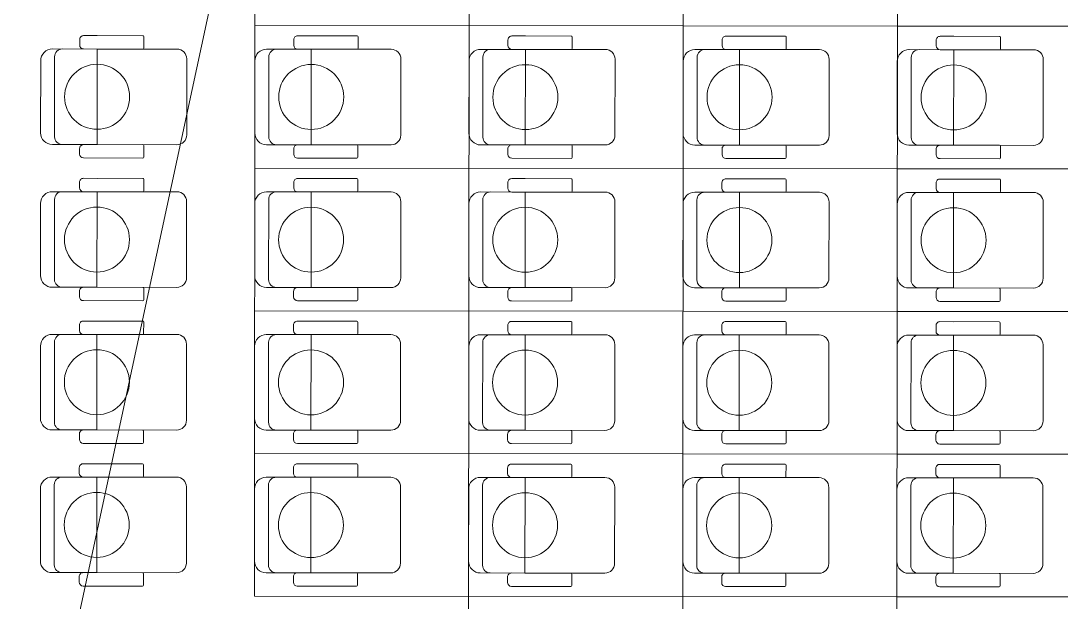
# Model space of a CAD drawing. Header units: millimetres. Extents: x 1949 to 134543, y 1145 to 48705.
# Drawn here: x 121419 to 124091, y 39684 to 41178 of the extents above; entities that cross this region are included whole.
import ezdxf

# ---------------------------------------------------------------- set-up
doc = ezdxf.new("R2010")
doc.units = ezdxf.units.MM
for name, color, linetype, lineweight, true_color in [('STANDARD', 18, 'Continuous', 25, 0x000000), ('Горизонтали--LBL', 52, 'Continuous', 5, 0xb3b300), ('Общий03', 18, 'Continuous', 25, 0x000000)]:
    doc.layers.add(name, color=color, linetype=linetype, lineweight=lineweight, true_color=true_color)

msp = doc.modelspace()

# ---------------------------------------------------------------- linework, layer by layer
at = {"layer": 'STANDARD', "color": 252, "linetype": 'Continuous', "lineweight": 5}
msp.add_line((121333.5, 38558.3), (121970.4, 41521.2), dxfattribs=at)
for centre in [(121615, 40983.1), (122165, 40982.7), (122715, 40982.2), (123265, 40981.8), (123815, 40981.4), (121614.7, 40616.4), (122164.7, 40616), (122714.7, 40615.6), (123264.7, 40615.1), (123814.7, 40614.7), (121614.4, 40249.8), (122164.4, 40249.3), (122714.4, 40248.9), (123264.4, 40248.5), (123814.4, 40248), (121614.1, 39883.1), (122164.1, 39882.7), (122714.1, 39882.2), (123264.1, 39881.8), (123814.1, 39881.4)]:
    msp.add_circle(centre, 83.5, dxfattribs=at)
at = {"layer": 'Горизонтали--LBL', "color": 252, "linetype": 'Continuous', "lineweight": 5}
for p, q in [((121570.3, 41130.3), (121570.3, 41116)), ((121732.7, 41140.2), (121580.3, 41140.3)), ((121615.1, 41140.3), (121580.3, 41140.3)), ((121732.7, 41140.2), (121580.3, 41140.3)), ((121735.2, 41108.3), (121735.2, 41137.7)), ((122120.3, 41129.9), (122120.3, 41115.5)), ((122282.7, 41139.8), (122130.3, 41139.9)), ((122165.1, 41139.9), (122130.3, 41139.9)), ((122282.7, 41139.8), (122130.3, 41139.9)), ((122285.2, 41107.9), (122285.2, 41137.3)), ((122670.3, 41129.5), (122670.3, 41115.1)), ((122832.7, 41139.3), (122680.3, 41139.5)), ((122715.1, 41139.4), (122680.3, 41139.5)), ((122832.7, 41139.3), (122680.3, 41139.5)), ((122835.2, 41107.5), (122835.2, 41136.8)), ((123220.3, 41129), (123220.3, 41114.7)), ((123382.7, 41138.9), (123230.3, 41139)), ((123265.1, 41139), (123230.3, 41139)), ((123382.7, 41138.9), (123230.3, 41139)), ((123385.2, 41107), (123385.2, 41136.4)), ((123770.3, 41128.6), (123770.3, 41114.2)), ((123932.7, 41138.5), (123780.3, 41138.6)), ((123815.1, 41138.6), (123780.3, 41138.6)), ((123932.7, 41138.5), (123780.3, 41138.6)), ((123935.2, 41106.6), (123935.2, 41136)), ((121615.1, 41105.9), (121500.3, 41106)), ((121580.3, 41106), (121732.7, 41105.8)), ((121615.1, 41105.9), (121614.9, 40860.3)), ((121820.3, 41105.8), (121615.1, 41105.9)), ((122165.1, 41105.5), (122050.3, 41105.6)), ((122130.3, 41105.5), (122282.7, 41105.4)), ((122165.1, 41105.5), (122164.9, 40859.9)), ((122164.9, 40859.9), (122165.1, 41105.5)), ((122370.3, 41105.3), (122165.1, 41105.5)), ((122715.1, 41105.1), (122600.3, 41105.1)), ((122680.3, 41105.1), (122832.7, 41105)), ((122714.9, 40859.4), (122715.1, 41105.1)), ((122920.3, 41104.9), (122715.1, 41105.1)), ((123265.1, 41104.6), (123150.3, 41104.7)), ((123230.3, 41104.6), (123382.7, 41104.5)), ((123265.1, 41104.6), (123264.9, 40859)), ((123470.3, 41104.5), (123265.1, 41104.6)), ((123815.1, 41104.2), (123700.3, 41104.3)), ((123780.3, 41104.2), (123932.7, 41104.1)), ((123814.9, 40858.6), (123815.1, 41104.2)), ((124020.3, 41104), (123815.1, 41104.2)), ((121470.3, 41076), (121470.1, 40890.4)), ((121506, 41086), (121505.9, 40880.4)), ((121845.1, 40885.1), (121845.3, 41080.7)), ((122020.3, 41075.6), (122020.1, 40890)), ((122056, 41085.6), (122055.9, 40880)), ((122395.1, 40884.7), (122395.3, 41080.3)), ((122570.3, 41075.2), (122570.1, 40889.5)), ((122606, 41085.1), (122605.9, 40879.5)), ((122945.1, 40884.2), (122945.3, 41079.9)), ((123120.3, 41074.7), (123120.1, 40889.1)), ((123156, 41084.7), (123155.9, 40879.1)), ((123495.1, 40883.8), (123495.3, 41079.4)), ((123670.3, 41074.3), (123670.1, 40888.7)), ((123706, 41084.3), (123705.9, 40878.6)), ((124045.1, 40883.4), (124045.3, 41079)), ((121500.1, 40860.4), (121614.9, 40860.3)), ((121614.9, 40860.3), (121580.1, 40860.3)), ((121820.1, 40860.1), (121580.1, 40860.3)), ((121735, 40828.3), (121735, 40857.7)), ((122050.1, 40860), (122164.9, 40859.9)), ((122164.9, 40859.9), (122130.1, 40859.9)), ((122282.5, 40859.8), (122130.1, 40859.9)), ((122164.9, 40859.9), (122370.1, 40859.7)), ((122285, 40827.9), (122285, 40857.3)), ((122600.1, 40859.5), (122714.9, 40859.4)), ((122714.9, 40859.4), (122680.1, 40859.5)), ((122920.1, 40859.3), (122680.1, 40859.5)), ((122835, 40827.5), (122835, 40856.8)), ((123150.1, 40859.1), (123264.9, 40859)), ((123264.9, 40859), (123230.1, 40859)), ((123382.5, 40858.9), (123230.1, 40859)), ((123264.9, 40859), (123470.1, 40858.8)), ((123385, 40827), (123385, 40856.4)), ((123700.1, 40858.7), (123814.9, 40858.6)), ((123932.5, 40858.5), (123780.1, 40858.6)), ((123814.9, 40858.6), (123780.1, 40858.6)), ((123814.9, 40858.6), (124020.1, 40858.4)), ((121570.1, 40850.3), (121570.1, 40836)), ((122120.1, 40849.9), (122120.1, 40835.5)), ((122670.1, 40849.5), (122670.1, 40835.1)), ((123220.1, 40849), (123220.1, 40834.7)), ((123770.1, 40848.6), (123770.1, 40834.2)), ((123935, 40826.6), (123935, 40856)), ((121580.1, 40826), (121732.5, 40825.8)), ((122130.1, 40825.5), (122282.5, 40825.4)), ((122680.1, 40825.1), (122832.5, 40825)), ((123230.1, 40824.6), (123382.5, 40824.5)), ((123780.1, 40824.2), (123932.5, 40824.1)), ((121570, 40763.7), (121570, 40749.3)), ((121732.5, 40773.5), (121580, 40773.7)), ((121614.8, 40773.6), (121580, 40773.7)), ((121732.5, 40773.5), (121580, 40773.7)), ((121734.9, 40741.7), (121734.9, 40771)), ((122120, 40763.2), (122120, 40748.9)), ((122282.5, 40773.1), (122130, 40773.2)), ((122164.8, 40773.2), (122130, 40773.2)), ((122282.5, 40773.1), (122130, 40773.2)), ((122284.9, 40741.2), (122284.9, 40770.6)), ((122670, 40762.8), (122670, 40748.4)), ((122832.5, 40772.7), (122680, 40772.8)), ((122714.8, 40772.8), (122680, 40772.8)), ((122832.5, 40772.7), (122680, 40772.8)), ((122834.9, 40740.8), (122834.9, 40770.2)), ((123220, 40762.4), (123220, 40748)), ((123382.5, 40772.2), (123230, 40772.4)), ((123264.8, 40772.3), (123230, 40772.4)), ((123382.5, 40772.2), (123230, 40772.4)), ((123384.9, 40740.4), (123384.9, 40769.7)), ((123770, 40761.9), (123770, 40747.6)), ((123932.5, 40771.8), (123780, 40771.9)), ((123814.8, 40771.9), (123780, 40771.9)), ((123932.5, 40771.8), (123780, 40771.9)), ((123934.9, 40739.9), (123934.9, 40769.3)), ((121614.8, 40739.3), (121500, 40739.3)), ((121580, 40739.3), (121732.4, 40739.2)), ((121614.6, 40493.6), (121614.8, 40739.3)), ((121820, 40739.1), (121614.8, 40739.3)), ((122164.8, 40738.8), (122050, 40738.9)), ((122130, 40738.9), (122282.4, 40738.7)), ((122164.6, 40493.2), (122164.8, 40738.8)), ((122370, 40738.7), (122164.8, 40738.8)), ((122714.8, 40738.4), (122600, 40738.5)), ((122680, 40738.4), (122832.4, 40738.3)), ((122714.8, 40738.4), (122714.6, 40492.8)), ((122920, 40738.2), (122714.8, 40738.4)), ((123264.8, 40738), (123150, 40738)), ((123230, 40738), (123382.4, 40737.9)), ((123264.8, 40738), (123264.6, 40492.3)), ((123264.6, 40492.3), (123264.8, 40738)), ((123470, 40737.8), (123264.8, 40738)), ((123814.8, 40737.5), (123700, 40737.6)), ((123780, 40737.5), (123932.4, 40737.4)), ((123814.8, 40737.5), (123814.6, 40491.9)), ((123814.6, 40491.9), (123814.8, 40737.5)), ((124020, 40737.4), (123814.8, 40737.5)), ((121470, 40709.4), (121469.8, 40523.7)), ((121505.7, 40719.3), (121505.6, 40513.7)), ((121844.8, 40518.5), (121845, 40714.1)), ((122020, 40708.9), (122019.8, 40523.3)), ((122055.7, 40718.9), (122055.6, 40513.3)), ((122394.8, 40518), (122395, 40713.6)), ((122570, 40708.5), (122569.8, 40522.9)), ((122605.7, 40718.5), (122605.6, 40512.9)), ((122944.8, 40517.6), (122945, 40713.2)), ((123120, 40708.1), (123119.8, 40522.4)), ((123155.7, 40718), (123155.6, 40512.4)), ((123494.8, 40517.1), (123495, 40712.8)), ((123670, 40707.6), (123669.8, 40522)), ((123705.7, 40717.6), (123705.6, 40512)), ((124044.8, 40516.7), (124045, 40712.3)), ((121499.8, 40493.7), (121614.6, 40493.6)), ((121569.8, 40483.7), (121569.8, 40469.3)), ((121614.6, 40493.6), (121579.8, 40493.7)), ((121732.2, 40493.5), (121579.8, 40493.7)), ((121614.6, 40493.6), (121819.8, 40493.5)), ((121734.7, 40461.7), (121734.7, 40491)), ((122049.8, 40493.3), (122164.6, 40493.2)), ((122119.8, 40483.2), (122119.8, 40468.9)), ((122282.2, 40493.1), (122129.8, 40493.2)), ((122164.6, 40493.2), (122129.8, 40493.2)), ((122164.6, 40493.2), (122369.8, 40493)), ((122284.7, 40461.2), (122284.7, 40490.6)), ((122599.8, 40492.9), (122714.6, 40492.8)), ((122669.8, 40482.8), (122669.8, 40468.4)), ((122832.2, 40492.7), (122679.8, 40492.8)), ((122714.6, 40492.8), (122679.8, 40492.8)), ((122714.6, 40492.8), (122919.8, 40492.6)), ((122834.7, 40460.8), (122834.7, 40490.2)), ((123149.8, 40492.4), (123264.6, 40492.3)), ((123219.8, 40482.4), (123219.8, 40468)), ((123264.6, 40492.3), (123229.8, 40492.4)), ((123469.8, 40492.2), (123229.8, 40492.4)), ((123384.7, 40460.4), (123384.7, 40489.7)), ((123699.8, 40492), (123814.6, 40491.9)), ((123932.2, 40491.8), (123779.8, 40491.9)), ((123814.6, 40491.9), (123779.8, 40491.9)), ((123814.6, 40491.9), (124019.8, 40491.7)), ((123934.7, 40459.9), (123934.7, 40489.3)), ((121579.8, 40459.3), (121732.2, 40459.2)), ((122129.8, 40458.9), (122282.2, 40458.7)), ((122679.8, 40458.4), (122832.2, 40458.3)), ((123229.8, 40458), (123382.2, 40457.9)), ((123769.8, 40481.9), (123769.8, 40467.6)), ((123779.8, 40457.5), (123932.2, 40457.4)), ((121732.2, 40406.9), (121579.7, 40407)), ((121614.5, 40407), (121579.7, 40407)), ((121732.2, 40406.9), (121579.7, 40407)), ((121734.6, 40375), (121734.7, 40404.4)), ((122282.2, 40406.4), (122129.7, 40406.6)), ((122282.2, 40406.4), (122129.7, 40406.6)), ((122284.6, 40374.6), (122284.7, 40403.9)), ((122832.2, 40406), (122679.7, 40406.1)), ((122714.5, 40406.1), (122679.7, 40406.1)), ((122832.2, 40406), (122679.7, 40406.1)), ((122834.6, 40374.1), (122834.7, 40403.5)), ((123382.2, 40405.6), (123229.7, 40405.7)), ((123264.5, 40405.7), (123229.7, 40405.7)), ((123382.2, 40405.6), (123229.7, 40405.7)), ((123384.6, 40373.7), (123384.7, 40403.1)), ((123932.2, 40405.1), (123779.7, 40405.3)), ((123814.5, 40405.2), (123779.7, 40405.3)), ((123932.2, 40405.1), (123779.7, 40405.3)), ((123934.6, 40373.3), (123934.7, 40402.6)), ((121569.7, 40397), (121569.7, 40382.6)), ((122119.7, 40396.6), (122119.7, 40382.2)), ((122669.7, 40396.1), (122669.7, 40381.8)), ((123219.7, 40395.7), (123219.7, 40381.3)), ((123769.7, 40395.3), (123769.7, 40380.9)), ((121614.5, 40372.6), (121499.7, 40372.7)), ((121505.5, 40352.7), (121505.3, 40147.1)), ((121579.7, 40372.6), (121732.1, 40372.5)), ((121614.5, 40372.6), (121614.3, 40127)), ((121614.3, 40127), (121614.5, 40372.6)), ((121819.7, 40372.4), (121614.5, 40372.6)), ((122164.5, 40372.2), (122049.7, 40372.2)), ((122055.5, 40352.2), (122055.3, 40146.6)), ((122129.7, 40372.2), (122282.1, 40372.1)), ((122164.3, 40126.5), (122164.5, 40372.2)), ((122369.7, 40372), (122164.5, 40372.2)), ((122714.5, 40371.7), (122599.7, 40371.8)), ((122605.5, 40351.8), (122605.3, 40146.2)), ((122679.7, 40371.8), (122832.1, 40371.6)), ((122714.5, 40371.7), (122714.3, 40126.1)), ((122919.7, 40371.6), (122714.5, 40371.7)), ((123264.5, 40371.3), (123149.7, 40371.4)), ((123155.5, 40351.4), (123155.3, 40145.7)), ((123229.7, 40371.3), (123382.1, 40371.2)), ((123264.5, 40371.3), (123264.3, 40125.7)), ((123469.7, 40371.1), (123264.5, 40371.3)), ((123814.5, 40370.9), (123699.7, 40370.9)), ((123705.5, 40350.9), (123705.3, 40145.3)), ((123779.7, 40370.9), (123932.1, 40370.8)), ((123814.5, 40370.9), (123814.3, 40125.2)), ((123814.3, 40125.2), (123814.5, 40370.9)), ((124019.7, 40370.7), (123814.5, 40370.9)), ((121469.7, 40342.7), (121469.5, 40157.1)), ((121844.5, 40151.8), (121844.7, 40347.4)), ((122019.7, 40342.3), (122019.5, 40156.6)), ((122394.5, 40151.4), (122394.7, 40347)), ((122569.7, 40341.8), (122569.5, 40156.2)), ((122944.5, 40150.9), (122944.7, 40346.5)), ((123119.7, 40341.4), (123119.5, 40155.8)), ((123494.5, 40150.5), (123494.7, 40346.1)), ((123669.7, 40341), (123669.5, 40155.3)), ((124044.5, 40150), (124044.7, 40345.7)), ((121499.5, 40127.1), (121614.3, 40127)), ((121569.5, 40117), (121569.5, 40102.6)), ((121614.3, 40127), (121579.5, 40127)), ((121731.9, 40126.9), (121579.5, 40127)), ((121614.3, 40127), (121819.5, 40126.8)), ((121734.4, 40095), (121734.4, 40124.4)), ((122049.5, 40126.6), (122164.3, 40126.5)), ((122119.5, 40116.6), (122119.5, 40102.2)), ((122281.9, 40126.4), (122129.5, 40126.6)), ((122164.3, 40126.5), (122129.5, 40126.6)), ((122164.3, 40126.5), (122369.5, 40126.4)), ((122284.4, 40094.6), (122284.4, 40123.9)), ((122599.5, 40126.2), (122714.3, 40126.1)), ((122669.5, 40116.1), (122669.5, 40101.8)), ((122831.9, 40126), (122679.5, 40126.1)), ((122714.3, 40126.1), (122679.5, 40126.1)), ((122714.3, 40126.1), (122919.5, 40125.9)), ((122834.4, 40094.1), (122834.4, 40123.5)), ((123149.5, 40125.8), (123264.3, 40125.7)), ((123219.5, 40115.7), (123219.5, 40101.3)), ((123381.9, 40125.6), (123229.5, 40125.7)), ((123264.3, 40125.7), (123229.5, 40125.7)), ((123264.3, 40125.7), (123469.5, 40125.5)), ((123384.4, 40093.7), (123384.4, 40123.1)), ((123699.5, 40125.3), (123814.3, 40125.2)), ((123769.5, 40115.3), (123769.5, 40100.9)), ((123931.9, 40125.1), (123779.5, 40125.3)), ((123814.3, 40125.2), (123779.5, 40125.3)), ((123814.3, 40125.2), (124019.5, 40125.1)), ((123934.4, 40093.3), (123934.4, 40122.6)), ((121579.5, 40092.6), (121731.9, 40092.5)), ((122129.5, 40092.2), (122281.9, 40092.1)), ((122679.5, 40091.8), (122831.9, 40091.6)), ((123229.5, 40091.3), (123381.9, 40091.2)), ((123779.5, 40090.9), (123931.9, 40090.8)), ((121569.4, 40030.3), (121569.4, 40016)), ((121731.9, 40040.2), (121579.5, 40040.3)), ((121614.2, 40040.3), (121579.5, 40040.3)), ((121731.9, 40040.2), (121579.5, 40040.3)), ((121734.3, 40008.3), (121734.4, 40037.7)), ((122119.4, 40029.9), (122119.4, 40015.5)), ((122281.9, 40039.8), (122129.5, 40039.9)), ((122164.2, 40039.9), (122129.5, 40039.9)), ((122281.9, 40039.8), (122129.5, 40039.9)), ((122284.3, 40007.9), (122284.4, 40037.3)), ((122669.4, 40029.5), (122669.4, 40015.1)), ((122831.9, 40039.3), (122679.5, 40039.5)), ((122714.2, 40039.4), (122679.5, 40039.5)), ((122831.9, 40039.3), (122679.5, 40039.5)), ((122834.3, 40007.5), (122834.4, 40036.8)), ((123219.4, 40029), (123219.4, 40014.7)), ((123381.9, 40038.9), (123229.5, 40039)), ((123264.2, 40039), (123229.5, 40039)), ((123381.9, 40038.9), (123229.5, 40039)), ((123384.3, 40007), (123384.4, 40036.4)), ((123769.4, 40028.6), (123769.4, 40014.2)), ((123931.9, 40038.5), (123779.5, 40038.6)), ((123931.9, 40038.5), (123779.5, 40038.6)), ((123934.3, 40006.6), (123934.4, 40036)), ((121614.2, 40005.9), (121499.4, 40006)), ((121579.4, 40006), (121731.8, 40005.8)), ((121614.2, 40005.9), (121614, 39760.3)), ((121614, 39760.3), (121614.2, 40005.9)), ((121819.4, 40005.8), (121614.2, 40005.9)), ((122164.2, 40005.5), (122049.4, 40005.6)), ((122129.4, 40005.5), (122281.8, 40005.4)), ((122164.2, 40005.5), (122164, 39759.9)), ((122369.4, 40005.3), (122164.2, 40005.5)), ((122714.2, 40005.1), (122599.4, 40005.1)), ((122679.4, 40005.1), (122831.8, 40005)), ((122714, 39759.4), (122714.2, 40005.1)), ((122919.4, 40004.9), (122714.2, 40005.1)), ((123264.2, 40004.6), (123149.4, 40004.7)), ((123229.4, 40004.6), (123381.8, 40004.5)), ((123264.2, 40004.6), (123264, 39759)), ((123264, 39759), (123264.2, 40004.6)), ((123469.4, 40004.5), (123264.2, 40004.6)), ((123814.2, 40004.2), (123699.4, 40004.3)), ((123779.4, 40004.2), (123931.8, 40004.1)), ((123814.2, 40004.2), (123814, 39758.6)), ((123814, 39758.6), (123814.2, 40004.2)), ((124019.4, 40004), (123814.2, 40004.2)), ((121469.4, 39976), (121469.3, 39790.4)), ((121505.2, 39986), (121505, 39780.4)), ((121844.3, 39785.1), (121844.4, 39980.7)), ((122019.4, 39975.6), (122019.3, 39790)), ((122055.2, 39985.6), (122055, 39780)), ((122394.3, 39784.7), (122394.4, 39980.3)), ((122569.4, 39975.2), (122569.3, 39789.5)), ((122605.2, 39985.1), (122605, 39779.5)), ((122944.3, 39784.2), (122944.4, 39979.9)), ((123119.4, 39974.7), (123119.3, 39789.1)), ((123155.2, 39984.7), (123155, 39779.1)), ((123494.3, 39783.8), (123494.4, 39979.4)), ((123705.2, 39984.3), (123705, 39778.6)), ((124044.3, 39783.4), (124044.4, 39979)), ((123669.4, 39974.3), (123669.3, 39788.7)), ((121499.2, 39760.4), (121614, 39760.3)), ((121569.2, 39750.3), (121569.2, 39736)), ((121731.7, 39760.2), (121579.2, 39760.3)), ((121614, 39760.3), (121579.2, 39760.3)), ((121614, 39760.3), (121819.2, 39760.1)), ((121734.1, 39728.3), (121734.1, 39757.7)), ((122049.2, 39760), (122164, 39759.9)), ((122119.2, 39749.9), (122119.2, 39735.5)), ((122281.7, 39759.8), (122129.2, 39759.9)), ((122164, 39759.9), (122129.2, 39759.9)), ((122164, 39759.9), (122369.2, 39759.7)), ((122284.1, 39727.9), (122284.1, 39757.3)), ((122599.2, 39759.5), (122714, 39759.4)), ((122669.2, 39749.5), (122669.2, 39735.1)), ((122831.6, 39759.3), (122679.2, 39759.5)), ((122714, 39759.4), (122679.2, 39759.5)), ((122714, 39759.4), (122919.2, 39759.3)), ((122834.1, 39727.5), (122834.1, 39756.8)), ((123149.2, 39759.1), (123264, 39759)), ((123219.2, 39749), (123219.2, 39734.7)), ((123264, 39759), (123229.2, 39759)), ((123381.6, 39758.9), (123229.2, 39759)), ((123264, 39759), (123469.2, 39758.8)), ((123384.1, 39727), (123384.1, 39756.4)), ((123699.2, 39758.7), (123814, 39758.6)), ((123769.2, 39748.6), (123769.2, 39734.2)), ((123814, 39758.6), (123779.2, 39758.6)), ((123931.6, 39758.5), (123779.2, 39758.6)), ((123814, 39758.6), (124019.2, 39758.4)), ((123934.1, 39726.6), (123934.1, 39756)), ((121579.2, 39726), (121731.6, 39725.8)), ((122129.2, 39725.5), (122281.6, 39725.4)), ((122679.2, 39725.1), (122831.6, 39725)), ((123229.2, 39724.6), (123381.6, 39724.5)), ((123779.2, 39724.2), (123931.6, 39724.1))]:
    msp.add_line(p, q, dxfattribs=at)
for centre, radius, start, end in [((121580.3, 41130.3), 10, 89.9547, 179.9547), ((121732.7, 41137.7), 2.5, 359.9547, 89.9547), ((122130.3, 41129.9), 10, 89.9547, 179.9547), ((122282.7, 41137.3), 2.5, 359.9547, 89.9547), ((122680.3, 41129.5), 10, 89.9547, 179.9547), ((122832.7, 41136.8), 2.5, 359.9547, 89.9547), ((123230.3, 41129), 10, 89.9547, 179.9547), ((123382.7, 41136.4), 2.5, 359.9547, 89.9547), ((123780.3, 41128.6), 10, 89.9547, 179.9547), ((123932.7, 41136), 2.5, 359.9547, 89.9547), ((121500.3, 41076), 30, 89.9547, 179.9547), ((121526, 41086), 20, 89.9547, 179.9547), ((121580.3, 41116), 10, 179.9547, 269.9547), ((121732.7, 41108.3), 2.5, 269.9547, 359.9547), ((121820.3, 41080.8), 25, 359.9547, 89.9547), ((122050.3, 41075.6), 30, 89.9547, 179.9547), ((122076, 41085.6), 20, 89.9547, 179.9547), ((122130.3, 41115.5), 10, 179.9547, 269.9547), ((122282.7, 41107.9), 2.5, 269.9547, 359.9547), ((122370.3, 41080.3), 25, 359.9547, 89.9547), ((122600.3, 41075.1), 30, 89.9547, 179.9547), ((122626, 41085.1), 20, 89.9547, 179.9547), ((122680.3, 41115.1), 10, 179.9547, 269.9547), ((122832.7, 41107.5), 2.5, 269.9547, 359.9547), ((122920.3, 41079.9), 25, 359.9547, 89.9547), ((123150.3, 41074.7), 30, 89.9547, 179.9547), ((123176, 41084.7), 20, 89.9547, 179.9547), ((123230.3, 41114.6), 10, 179.9547, 269.9547), ((123382.7, 41107), 2.5, 269.9547, 359.9547), ((123470.3, 41079.5), 25, 359.9547, 89.9547), ((123700.3, 41074.3), 30, 89.9547, 179.9547), ((123726, 41084.3), 20, 89.9547, 179.9547), ((123780.3, 41114.2), 10, 179.9547, 269.9547), ((123932.7, 41106.6), 2.5, 269.9547, 359.9547), ((124020.3, 41079), 25, 359.9547, 89.9547), ((121500.1, 40890.4), 30, 179.9547, 269.9547), ((121820.1, 40885.1), 25, 269.9547, 359.9547), ((122050.1, 40890), 30, 179.9547, 269.9547), ((122370.1, 40884.7), 25, 269.9547, 359.9547), ((122600.1, 40889.5), 30, 179.9547, 269.9547), ((122920.1, 40884.3), 25, 269.9547, 359.9547), ((123150.1, 40889.1), 30, 179.9547, 269.9547), ((123470.1, 40883.8), 25, 269.9547, 359.9547), ((123700.1, 40888.7), 30, 179.9547, 269.9547), ((124020.1, 40883.4), 25, 269.9547, 359.9547), ((121525.9, 40880.4), 20, 179.9547, 269.9547), ((121580.1, 40850.3), 10, 89.9547, 179.9547), ((121732.5, 40857.7), 2.5, 359.9547, 89.9547), ((122075.9, 40879.9), 20, 179.9547, 269.9547), ((122130.1, 40849.9), 10, 89.9547, 179.9547), ((122282.5, 40857.3), 2.5, 359.9547, 89.9547), ((122625.9, 40879.5), 20, 179.9547, 269.9547), ((122680.1, 40849.5), 10, 89.9547, 179.9547), ((122832.5, 40856.8), 2.5, 359.9547, 89.9547), ((123175.9, 40879.1), 20, 179.9547, 269.9547), ((123230.1, 40849), 10, 89.9547, 179.9547), ((123382.5, 40856.4), 2.5, 359.9547, 89.9547), ((123725.9, 40878.6), 20, 179.9547, 269.9547), ((123780.1, 40848.6), 10, 89.9547, 179.9547), ((123932.5, 40856), 2.5, 359.9547, 89.9547), ((121580.1, 40836), 10, 179.9547, 269.9547), ((122130.1, 40835.5), 10, 179.9547, 269.9547), ((122680.1, 40835.1), 10, 179.9547, 269.9547), ((123230.1, 40834.6), 10, 179.9547, 269.9547), ((123780.1, 40834.2), 10, 179.9547, 269.9547), ((121732.5, 40828.3), 2.5, 269.9547, 359.9547), ((122282.5, 40827.9), 2.5, 269.9547, 359.9547), ((122832.5, 40827.5), 2.5, 269.9547, 359.9547), ((123382.5, 40827), 2.5, 269.9547, 359.9547), ((123932.5, 40826.6), 2.5, 269.9547, 359.9547), ((121580, 40763.7), 10, 89.9547, 179.9547), ((121580, 40749.3), 10, 179.9547, 269.9547), ((121732.4, 40771), 2.5, 359.9547, 89.9547), ((122130, 40763.2), 10, 89.9547, 179.9547), ((122282.4, 40770.6), 2.5, 359.9547, 89.9547), ((122680, 40762.8), 10, 89.9547, 179.9547), ((122832.4, 40770.2), 2.5, 359.9547, 89.9547), ((123230, 40762.4), 10, 89.9547, 179.9547), ((123382.4, 40769.7), 2.5, 359.9547, 89.9547), ((123780, 40761.9), 10, 89.9547, 179.9547), ((123932.4, 40769.3), 2.5, 359.9547, 89.9547), ((121500, 40709.3), 30, 89.9547, 179.9547), ((121525.7, 40719.3), 20, 89.9547, 179.9547), ((121732.4, 40741.7), 2.5, 269.9547, 359.9547), ((121820, 40714.1), 25, 359.9547, 89.9547), ((122050, 40708.9), 30, 89.9547, 179.9547), ((122075.7, 40718.9), 20, 89.9547, 179.9547), ((122130, 40748.9), 10, 179.9547, 269.9547), ((122282.4, 40741.2), 2.5, 269.9547, 359.9547), ((122370, 40713.7), 25, 359.9547, 89.9547), ((122600, 40708.5), 30, 89.9547, 179.9547), ((122625.7, 40718.5), 20, 89.9547, 179.9547), ((122680, 40748.4), 10, 179.9547, 269.9547), ((122832.4, 40740.8), 2.5, 269.9547, 359.9547), ((122920, 40713.2), 25, 359.9547, 89.9547), ((123150, 40708), 30, 89.9547, 179.9547), ((123175.7, 40718), 20, 89.9547, 179.9547), ((123230, 40748), 10, 179.9547, 269.9547), ((123382.4, 40740.4), 2.5, 269.9547, 359.9547), ((123470, 40712.8), 25, 359.9547, 89.9547), ((123700, 40707.6), 30, 89.9547, 179.9547), ((123725.7, 40717.6), 20, 89.9547, 179.9547), ((123780, 40747.5), 10, 179.9547, 269.9547), ((123932.4, 40739.9), 2.5, 269.9547, 359.9547), ((124020, 40712.4), 25, 359.9547, 89.9547), ((121499.8, 40523.7), 30, 179.9547, 269.9547), ((121525.6, 40513.7), 20, 179.9547, 269.9547), ((121819.8, 40518.5), 25, 269.9547, 359.9547), ((122049.8, 40523.3), 30, 179.9547, 269.9547), ((122075.6, 40513.3), 20, 179.9547, 269.9547), ((122369.8, 40518), 25, 269.9547, 359.9547), ((122599.8, 40522.9), 30, 179.9547, 269.9547), ((122625.6, 40512.8), 20, 179.9547, 269.9547), ((122919.8, 40517.6), 25, 269.9547, 359.9547), ((123149.8, 40522.4), 30, 179.9547, 269.9547), ((123175.6, 40512.4), 20, 179.9547, 269.9547), ((123469.8, 40517.2), 25, 269.9547, 359.9547), ((123699.8, 40522), 30, 179.9547, 269.9547), ((123725.6, 40512), 20, 179.9547, 269.9547), ((124019.8, 40516.7), 25, 269.9547, 359.9547), ((121579.8, 40483.7), 10, 89.9547, 179.9547), ((121732.2, 40491), 2.5, 359.9547, 89.9547), ((122129.8, 40483.2), 10, 89.9547, 179.9547), ((122282.2, 40490.6), 2.5, 359.9547, 89.9547), ((122679.8, 40482.8), 10, 89.9547, 179.9547), ((122832.2, 40490.2), 2.5, 359.9547, 89.9547), ((123229.8, 40482.4), 10, 89.9547, 179.9547), ((123382.2, 40489.7), 2.5, 359.9547, 89.9547), ((123779.8, 40481.9), 10, 89.9547, 179.9547), ((123932.2, 40489.3), 2.5, 359.9547, 89.9547), ((121579.8, 40469.3), 10, 179.9547, 269.9547), ((121732.2, 40461.7), 2.5, 269.9547, 359.9547), ((122129.8, 40468.9), 10, 179.9547, 269.9547), ((122282.2, 40461.2), 2.5, 269.9547, 359.9547), ((122679.8, 40468.4), 10, 179.9547, 269.9547), ((122832.2, 40460.8), 2.5, 269.9547, 359.9547), ((123229.8, 40468), 10, 179.9547, 269.9547), ((123382.2, 40460.4), 2.5, 269.9547, 359.9547), ((123779.8, 40467.5), 10, 179.9547, 269.9547), ((123932.2, 40459.9), 2.5, 269.9547, 359.9547), ((121579.7, 40397), 10, 89.9547, 179.9547), ((121732.2, 40404.4), 2.5, 359.9547, 89.9547), ((122129.7, 40396.6), 10, 89.9547, 179.9547), ((122282.2, 40403.9), 2.5, 359.9547, 89.9547), ((122679.7, 40396.1), 10, 89.9547, 179.9547), ((122832.2, 40403.5), 2.5, 359.9547, 89.9547), ((123229.7, 40395.7), 10, 89.9547, 179.9547), ((123382.2, 40403.1), 2.5, 359.9547, 89.9547), ((123779.7, 40395.3), 10, 89.9547, 179.9547), ((123932.2, 40402.6), 2.5, 359.9547, 89.9547), ((121579.7, 40382.6), 10, 179.9547, 269.9547), ((122129.7, 40382.2), 10, 179.9547, 269.9547), ((122679.7, 40381.8), 10, 179.9547, 269.9547), ((123229.7, 40381.3), 10, 179.9547, 269.9547), ((123779.7, 40380.9), 10, 179.9547, 269.9547), ((121499.7, 40342.7), 30, 89.9547, 179.9547), ((121525.5, 40352.7), 20, 89.9547, 179.9547), ((121732.1, 40375), 2.5, 269.9547, 359.9547), ((121819.7, 40347.4), 25, 359.9547, 89.9547), ((122049.7, 40342.2), 30, 89.9547, 179.9547), ((122075.5, 40352.2), 20, 89.9547, 179.9547), ((122282.1, 40374.6), 2.5, 269.9547, 359.9547), ((122369.7, 40347), 25, 359.9547, 89.9547), ((122599.7, 40341.8), 30, 89.9547, 179.9547), ((122625.5, 40351.8), 20, 89.9547, 179.9547), ((122832.1, 40374.1), 2.5, 269.9547, 359.9547), ((122919.7, 40346.6), 25, 359.9547, 89.9547), ((123149.7, 40341.4), 30, 89.9547, 179.9547), ((123175.5, 40351.4), 20, 89.9547, 179.9547), ((123382.1, 40373.7), 2.5, 269.9547, 359.9547), ((123469.7, 40346.1), 25, 359.9547, 89.9547), ((123699.7, 40340.9), 30, 89.9547, 179.9547), ((123725.5, 40350.9), 20, 89.9547, 179.9547), ((123932.1, 40373.3), 2.5, 269.9547, 359.9547), ((124019.7, 40345.7), 25, 359.9547, 89.9547), ((121499.5, 40157.1), 30, 179.9547, 269.9547), ((121525.3, 40147), 20, 179.9547, 269.9547), ((121819.5, 40151.8), 25, 269.9547, 359.9547), ((122049.5, 40156.6), 30, 179.9547, 269.9547), ((122075.3, 40146.6), 20, 179.9547, 269.9547), ((122369.5, 40151.4), 25, 269.9547, 359.9547), ((122599.5, 40156.2), 30, 179.9547, 269.9547), ((122625.3, 40146.2), 20, 179.9547, 269.9547), ((122919.5, 40150.9), 25, 269.9547, 359.9547), ((123149.5, 40155.8), 30, 179.9547, 269.9547), ((123175.3, 40145.7), 20, 179.9547, 269.9547), ((123469.5, 40150.5), 25, 269.9547, 359.9547), ((123699.5, 40155.3), 30, 179.9547, 269.9547), ((123725.3, 40145.3), 20, 179.9547, 269.9547), ((124019.5, 40150.1), 25, 269.9547, 359.9547), ((121579.5, 40117), 10, 89.9547, 179.9547), ((121731.9, 40124.4), 2.5, 359.9547, 89.9547), ((122129.5, 40116.6), 10, 89.9547, 179.9547), ((122281.9, 40123.9), 2.5, 359.9547, 89.9547), ((122679.5, 40116.1), 10, 89.9547, 179.9547), ((122831.9, 40123.5), 2.5, 359.9547, 89.9547), ((123229.5, 40115.7), 10, 89.9547, 179.9547), ((123381.9, 40123.1), 2.5, 359.9547, 89.9547), ((123779.5, 40115.3), 10, 89.9547, 179.9547), ((123931.9, 40122.6), 2.5, 359.9547, 89.9547), ((121579.5, 40102.6), 10, 179.9547, 269.9547), ((121731.9, 40095), 2.5, 269.9547, 359.9547), ((122129.5, 40102.2), 10, 179.9547, 269.9547), ((122281.9, 40094.6), 2.5, 269.9547, 359.9547), ((122679.5, 40101.8), 10, 179.9547, 269.9547), ((122831.9, 40094.1), 2.5, 269.9547, 359.9547), ((123229.5, 40101.3), 10, 179.9547, 269.9547), ((123381.9, 40093.7), 2.5, 269.9547, 359.9547), ((123779.5, 40100.9), 10, 179.9547, 269.9547), ((123931.9, 40093.3), 2.5, 269.9547, 359.9547), ((121579.4, 40030.3), 10, 89.9547, 179.9547), ((121731.9, 40037.7), 2.5, 359.9547, 89.9547), ((122129.4, 40029.9), 10, 89.9547, 179.9547), ((122281.9, 40037.3), 2.5, 359.9547, 89.9547), ((122679.4, 40029.5), 10, 89.9547, 179.9547), ((122831.9, 40036.8), 2.5, 359.9547, 89.9547), ((123229.4, 40029), 10, 89.9547, 179.9547), ((123381.9, 40036.4), 2.5, 359.9547, 89.9547), ((123779.4, 40028.6), 10, 89.9547, 179.9547), ((123931.9, 40036), 2.5, 359.9547, 89.9547), ((121499.4, 39976), 30, 89.9547, 179.9547), ((121525.2, 39986), 20, 89.9547, 179.9547), ((121579.4, 40016), 10, 179.9547, 269.9547), ((121731.8, 40008.3), 2.5, 269.9547, 359.9547), ((121819.4, 39980.8), 25, 359.9547, 89.9547), ((122049.4, 39975.6), 30, 89.9547, 179.9547), ((122075.2, 39985.6), 20, 89.9547, 179.9547), ((122129.4, 40015.5), 10, 179.9547, 269.9547), ((122281.8, 40007.9), 2.5, 269.9547, 359.9547), ((122369.4, 39980.3), 25, 359.9547, 89.9547), ((122599.4, 39975.1), 30, 89.9547, 179.9547), ((122625.2, 39985.1), 20, 89.9547, 179.9547), ((122679.4, 40015.1), 10, 179.9547, 269.9547), ((122831.8, 40007.5), 2.5, 269.9547, 359.9547), ((122919.4, 39979.9), 25, 359.9547, 89.9547), ((123149.4, 39974.7), 30, 89.9547, 179.9547), ((123175.2, 39984.7), 20, 89.9547, 179.9547), ((123229.4, 40014.6), 10, 179.9547, 269.9547), ((123381.8, 40007), 2.5, 269.9547, 359.9547), ((123469.4, 39979.5), 25, 359.9547, 89.9547), ((123699.4, 39974.3), 30, 89.9547, 179.9547), ((123725.2, 39984.3), 20, 89.9547, 179.9547), ((123779.4, 40014.2), 10, 179.9547, 269.9547), ((123931.8, 40006.6), 2.5, 269.9547, 359.9547), ((124019.4, 39979), 25, 359.9547, 89.9547), ((121499.3, 39790.4), 30, 179.9547, 269.9547), ((122049.3, 39790), 30, 179.9547, 269.9547), ((122599.3, 39789.5), 30, 179.9547, 269.9547), ((123149.3, 39789.1), 30, 179.9547, 269.9547), ((123699.3, 39788.7), 30, 179.9547, 269.9547), ((121525, 39780.4), 20, 179.9547, 269.9547), ((121819.3, 39785.1), 25, 269.9547, 359.9547), ((122075, 39779.9), 20, 179.9547, 269.9547), ((122369.3, 39784.7), 25, 269.9547, 359.9547), ((122625, 39779.5), 20, 179.9547, 269.9547), ((122919.3, 39784.3), 25, 269.9547, 359.9547), ((123175, 39779.1), 20, 179.9547, 269.9547), ((123469.3, 39783.8), 25, 269.9547, 359.9547), ((123725, 39778.6), 20, 179.9547, 269.9547), ((124019.3, 39783.4), 25, 269.9547, 359.9547), ((121579.2, 39750.3), 10, 89.9547, 179.9547), ((121579.2, 39736), 10, 179.9547, 269.9547), ((121731.6, 39757.7), 2.5, 359.9547, 89.9547), ((122129.2, 39749.9), 10, 89.9547, 179.9547), ((122129.2, 39735.5), 10, 179.9547, 269.9547), ((122281.6, 39757.3), 2.5, 359.9547, 89.9547), ((122679.2, 39749.5), 10, 89.9547, 179.9547), ((122679.2, 39735.1), 10, 179.9547, 269.9547), ((122831.6, 39756.8), 2.5, 359.9547, 89.9547), ((123229.2, 39749), 10, 89.9547, 179.9547), ((123229.2, 39734.6), 10, 179.9547, 269.9547), ((123381.6, 39756.4), 2.5, 359.9547, 89.9547), ((123779.2, 39748.6), 10, 89.9547, 179.9547), ((123779.2, 39734.2), 10, 179.9547, 269.9547), ((123931.6, 39756), 2.5, 359.9547, 89.9547), ((121731.6, 39728.3), 2.5, 269.9547, 359.9547), ((122281.6, 39727.9), 2.5, 269.9547, 359.9547), ((122831.6, 39727.5), 2.5, 269.9547, 359.9547), ((123381.6, 39727), 2.5, 269.9547, 359.9547), ((123931.6, 39726.6), 2.5, 269.9547, 359.9547)]:
    msp.add_arc(centre, radius, start, end, dxfattribs=at)
at = {"layer": 'Общий03', "color": 252, "linetype": 'Continuous', "lineweight": 5}
for p, q in [((122571.3, 42407.4), (122568.2, 38457.4)), ((123121.3, 42406.9), (123118.2, 38456.9)), ((123671.3, 42406.5), (123668.2, 38456.5)), ((122020.9, 41899.5), (122019.2, 39699.5)), ((123120.3, 41165.3), (122020.3, 41166.1)), ((123670.3, 41164.8), (123120.3, 41165.3)), ((124220.3, 41164.4), (123670.3, 41164.8)), ((122570.1, 40799), (122020.1, 40799.5)), ((123670.1, 40798.2), (122570.1, 40799)), ((124770.1, 40797.3), (123670.1, 40798.2)), ((123119.8, 40431.9), (122019.8, 40432.8)), ((123669.8, 40431.5), (123119.8, 40431.9)), ((124219.8, 40431.1), (123669.8, 40431.5)), ((123119.5, 40065.3), (122019.5, 40066.1)), ((123669.5, 40064.8), (123119.5, 40065.3)), ((124219.5, 40064.4), (123669.5, 40064.8)), ((123669.2, 39698.2), (122019.2, 39699.5)), ((124219.2, 39697.7), (123669.2, 39698.2))]:
    msp.add_line(p, q, dxfattribs=at)

doc.saveas('drawing.dxf')
